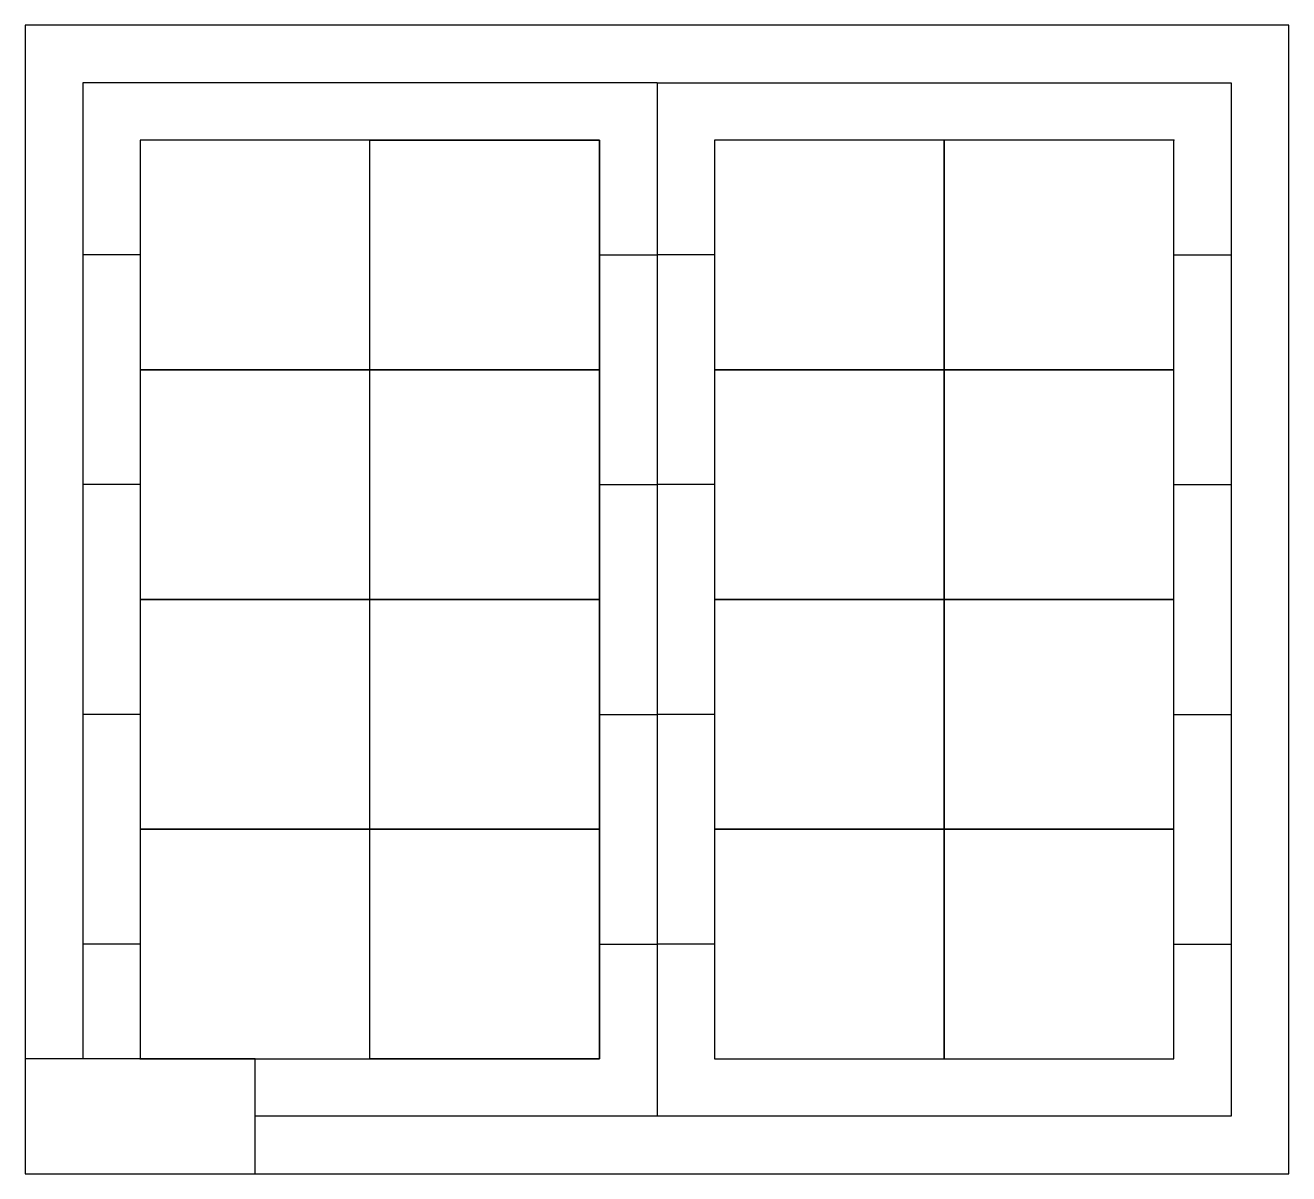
# Model space of a CAD drawing. Header units: millimetres. Extents: x 3 to 2203, y 8 to 2008.
import ezdxf

# ---------------------------------------------------------------- set-up
doc = ezdxf.new("R2010")
doc.units = ezdxf.units.MM
for name, color, linetype in [('A01', 1, 'Continuous'), ('A01-L-01', 5, 'Continuous'), ('A01-L-02', 5, 'Continuous'), ('A01-L-03', 5, 'Continuous'), ('A01-L-04', 5, 'Continuous'), ('A01-R-01', 2, 'Continuous'), ('A01-R-02', 2, 'Continuous'), ('A01-R-03', 2, 'Continuous'), ('A01-R-04', 2, 'Continuous'), ('A02', 6, 'Continuous'), ('A02-L-01', 7, 'Continuous'), ('A02-L-02', 7, 'Continuous'), ('A02-L-03', 7, 'Continuous'), ('A02-L-04', 7, 'Continuous'), ('A02-R-01', 4, 'Continuous'), ('A02-R-02', 7, 'Continuous'), ('A02-R-03', 7, 'Continuous'), ('A02-R-04', 7, 'Continuous'), ('boundary', 7, 'Continuous'), ('depot', 3, 'Continuous'), ('passages', 7, 'Continuous')]:
    doc.layers.add(name, color=color, linetype=linetype)

msp = doc.modelspace()

# ---------------------------------------------------------------- linework, layer by layer
at = {"layer": 'A01'}
msp.add_lwpolyline([(203, 208), (1003, 208), (1003, 1808), (203, 1808)], close=True, dxfattribs=at)
for p in [(2003, 1808), (203, 208)]:
    msp.add_point(p, dxfattribs=at)
at = {"layer": 'A01-L-01'}
msp.add_lwpolyline([(1003, 208), (603, 208), (603, 608), (1003, 608)], close=True, dxfattribs=at)
at = {"layer": 'A01-L-02'}
msp.add_lwpolyline([(1003, 608), (603, 608), (603, 1008), (1003, 1008)], close=True, dxfattribs=at)
at = {"layer": 'A01-L-03'}
msp.add_lwpolyline([(1003, 1008), (603, 1008), (603, 1408), (1003, 1408)], close=True, dxfattribs=at)
at = {"layer": 'A01-L-04'}
msp.add_lwpolyline([(1003, 1408), (603, 1408), (603, 1808), (1003, 1808)], close=True, dxfattribs=at)
at = {"layer": 'A01-R-01'}
msp.add_lwpolyline([(203, 208), (603, 208), (603, 608), (203, 608)], close=True, dxfattribs=at)
at = {"layer": 'A01-R-02'}
msp.add_lwpolyline([(203, 608), (603, 608), (603, 1008), (203, 1008)], close=True, dxfattribs=at)
at = {"layer": 'A01-R-03'}
msp.add_lwpolyline([(203, 1008), (603, 1008), (603, 1408), (203, 1408)], close=True, dxfattribs=at)
at = {"layer": 'A01-R-04'}
msp.add_lwpolyline([(203, 1408), (603, 1408), (603, 1808), (203, 1808)], close=True, dxfattribs=at)
at = {"layer": 'A02'}
msp.add_lwpolyline([(1203, 208), (2003, 208), (2003, 1808), (1203, 1808)], close=True, dxfattribs=at)
at = {"layer": 'A02-L-01'}
msp.add_lwpolyline([(1203, 208), (1603, 208), (1603, 608), (1203, 608)], close=True, dxfattribs=at)
at = {"layer": 'A02-L-02'}
msp.add_lwpolyline([(1203, 608), (1603, 608), (1603, 1008), (1203, 1008)], close=True, dxfattribs=at)
at = {"layer": 'A02-L-03'}
msp.add_lwpolyline([(1203, 1008), (1603, 1008), (1603, 1408), (1203, 1408)], close=True, dxfattribs=at)
at = {"layer": 'A02-L-04'}
msp.add_lwpolyline([(1203, 1408), (1603, 1408), (1603, 1808), (1203, 1808)], close=True, dxfattribs=at)
at = {"layer": 'A02-R-01'}
msp.add_lwpolyline([(1603, 208), (2003, 208), (2003, 608), (1603, 608)], close=True, dxfattribs=at)
at = {"layer": 'A02-R-02'}
msp.add_lwpolyline([(1603, 608), (2003, 608), (2003, 1008), (1603, 1008)], close=True, dxfattribs=at)
at = {"layer": 'A02-R-03'}
msp.add_lwpolyline([(1603, 1008), (2003, 1008), (2003, 1408), (1603, 1408)], close=True, dxfattribs=at)
at = {"layer": 'A02-R-04'}
msp.add_lwpolyline([(1603, 1408), (2003, 1408), (2003, 1808), (1603, 1808)], close=True, dxfattribs=at)
at = {"layer": 'boundary'}
msp.add_lwpolyline([(3, 8), (2203, 8), (2203, 2008), (3, 2008)], close=True, dxfattribs=at)
at = {"layer": 'depot'}
msp.add_lwpolyline([(3, 8), (403, 8), (403, 208), (3, 208)], close=True, dxfattribs=at)
at = {"layer": 'passages'}
for p, q in [((1103, 1908), (103, 1908)), ((103, 1908), (103, 208)), ((1103, 1908), (1103, 108)), ((1103, 1908), (2103, 1908)), ((2103, 1908), (2103, 108)), ((203, 1608), (103, 1608)), ((1003, 1608), (1103, 1608)), ((1203, 1608), (1103, 1608)), ((2003, 1608), (2103, 1608)), ((203, 1208), (103, 1208)), ((1003, 1208), (1103, 1208)), ((1203, 1208), (1103, 1208)), ((2003, 1208), (2103, 1208)), ((203, 808), (103, 808)), ((1003, 808), (1103, 808)), ((1203, 808), (1103, 808)), ((2003, 808), (2103, 808)), ((203, 408), (103, 408)), ((1003, 408), (1103, 408)), ((1203, 408), (1103, 408)), ((2003, 408), (2103, 408)), ((2103, 108), (403, 108))]:
    msp.add_line(p, q, dxfattribs=at)

doc.saveas('drawing.dxf')
